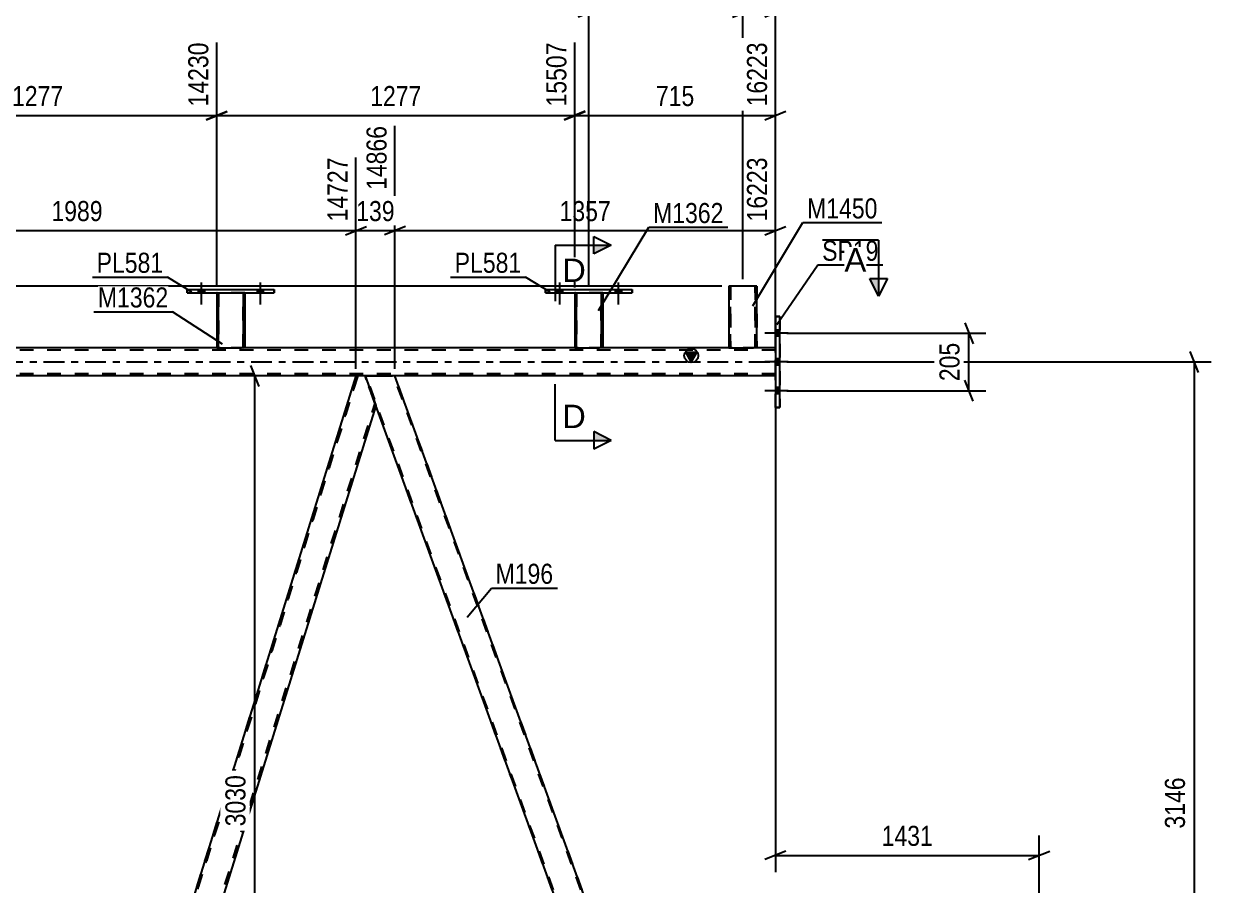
# Model space of a CAD drawing. Header units: millimetres. Extents: x 0 to 1757, y 0 to 560.
# Drawn here: x 1577.2 to 1746.6, y 352.1 to 475.1 of the extents above; entities that cross this region are included whole.
import ezdxf

# ---------------------------------------------------------------- set-up
doc = ezdxf.new("R2010")
doc.units = ezdxf.units.MM
doc.linetypes.add('DXK_LINE_DOT2', pattern=[3.9198, 1.9599, -1.9599])
doc.linetypes.add('DXK_LINE_DOT3', pattern=[5.9187, 2.979, -0.9799, 0.9799, -0.9799])
doc.styles.add('Arial', font='ARIAL.TTF', dxfattribs={"height": 0.2})
doc.styles.add('Arial Narrow', font='ARIALN.TTF', dxfattribs={"height": 0.2})

# ---------------------------------------------------------------- blocks, each defined once
blk = doc.blocks.new('Part-814276635-3631 - 3541')
at = {"color": 2, "linetype": 'Continuous'}
for p, q in [((1600.55, 436.66), (1600.55, 437.14)), ((1600.55, 437.14), (1600.55, 437.14)), ((1600.55, 437.14), (1612.95, 437.14)), ((1612.95, 437.14), (1612.95, 436.66)), ((1612.95, 437.14), (1612.95, 437.14)), ((1600.55, 436.66), (1600.55, 436.66)), ((1600.55, 436.66), (1612.95, 436.66)), ((1612.95, 436.66), (1612.95, 436.66))]:
    blk.add_line(p, q, dxfattribs=at)
at = {"color": 7, "linetype": 'DXK_LINE_DOT2'}
for p, q in [((1600.55, 437.14), (1600.55, 436.66)), ((1600.55, 437.14), (1612.95, 437.14)), ((1612.95, 436.66), (1612.95, 437.14)), ((1600.55, 436.66), (1612.95, 436.66))]:
    blk.add_line(p, q, dxfattribs=at)
blk = doc.blocks.new('Bolt-814276635-3565 - 3541')
at = {"linetype": 'Continuous'}
for points in [[(1602.11, 436.66), (1602.99, 436.66), (1602.99, 437.14), (1602.11, 437.14)], [(1610.51, 436.66), (1611.39, 436.66), (1611.39, 437.14), (1610.51, 437.14)]]:
    blk.add_hatch(color=1, dxfattribs=at).paths.add_polyline_path(points)
at = {"color": 1, "linetype": 'Continuous'}
for p, q in [((1602.11, 437.14), (1602.11, 436.66)), ((1602.55, 438.14), (1602.55, 435.02)), ((1602.99, 437.14), (1602.99, 436.66)), ((1610.51, 437.14), (1610.51, 436.66)), ((1610.95, 438.14), (1610.95, 435.02)), ((1611.39, 437.14), (1611.39, 436.66))]:
    blk.add_line(p, q, dxfattribs=at)
blk = doc.blocks.new('Bolt-814276635-3566 - 3541')
at = {"linetype": 'Continuous'}
for points in [[(1602.11, 436.66), (1602.99, 436.66), (1602.99, 437.14), (1602.11, 437.14)], [(1610.51, 436.66), (1611.39, 436.66), (1611.39, 437.14), (1610.51, 437.14)]]:
    blk.add_hatch(color=1, dxfattribs=at).paths.add_polyline_path(points)
at = {"color": 1, "linetype": 'Continuous'}
for p, q in [((1602.11, 437.14), (1602.11, 436.66)), ((1602.55, 438.14), (1602.55, 435.02)), ((1602.99, 437.14), (1602.99, 436.66)), ((1610.51, 437.14), (1610.51, 436.66)), ((1610.95, 438.14), (1610.95, 435.02)), ((1611.39, 437.14), (1611.39, 436.66))]:
    blk.add_line(p, q, dxfattribs=at)
blk = doc.blocks.new('Part-814276635-3997 - 3541')
at = {"color": 2, "linetype": 'Continuous'}
for p, q in [((1651.63, 436.66), (1651.63, 437.14)), ((1651.63, 437.14), (1651.63, 437.14)), ((1651.63, 437.14), (1664.03, 437.14)), ((1664.03, 437.14), (1664.03, 436.66)), ((1664.03, 437.14), (1664.03, 437.14)), ((1651.63, 436.66), (1651.63, 436.66)), ((1651.63, 436.66), (1664.03, 436.66)), ((1664.03, 436.66), (1664.03, 436.66))]:
    blk.add_line(p, q, dxfattribs=at)
at = {"color": 7, "linetype": 'DXK_LINE_DOT2'}
for p, q in [((1651.63, 437.14), (1651.63, 436.66)), ((1651.63, 437.14), (1664.03, 437.14)), ((1664.03, 436.66), (1664.03, 437.14)), ((1651.63, 436.66), (1664.03, 436.66))]:
    blk.add_line(p, q, dxfattribs=at)
blk = doc.blocks.new('Part-814276635-3626 - 3541')
at = {"color": 2, "linetype": 'Continuous'}
for p, q in [((1604.75, 436.66), (1604.75, 428.82)), ((1608.75, 436.66), (1608.75, 428.82)), ((1604.75, 428.82), (1604.75, 428.82)), ((1604.75, 428.82), (1608.27, 428.82)), ((1608.61, 428.82), (1608.27, 428.82)), ((1608.71, 428.82), (1608.61, 428.82)), ((1608.75, 428.82), (1608.71, 428.82)), ((1608.75, 428.82), (1608.75, 428.82))]:
    blk.add_line(p, q, dxfattribs=at)
at = {"color": 7, "linetype": 'DXK_LINE_DOT2'}
for p, q in [((1608.75, 436.66), (1604.75, 436.66)), ((1604.75, 436.66), (1604.75, 428.82)), ((1604.75, 436.66), (1604.75, 436.66)), ((1604.99, 428.82), (1604.99, 436.66)), ((1604.99, 436.66), (1604.99, 428.82)), ((1608.51, 428.82), (1608.51, 436.66)), ((1608.51, 436.66), (1608.51, 428.82)), ((1608.75, 436.66), (1608.75, 436.66)), ((1608.75, 436.66), (1608.75, 436.66)), ((1608.75, 436.66), (1608.75, 428.82)), ((1604.75, 428.82), (1604.75, 428.82)), ((1604.99, 428.82), (1604.99, 428.82)), ((1605.23, 428.82), (1604.99, 428.82)), ((1605.23, 428.82), (1605.23, 428.82)), ((1605.23, 428.82), (1605.23, 428.82)), ((1608.46, 428.82), (1608.27, 428.82)), ((1608.61, 428.82), (1608.36, 428.82)), ((1608.49, 428.82), (1608.51, 428.82)), ((1608.51, 428.82), (1608.51, 428.82))]:
    blk.add_line(p, q, dxfattribs=at)
blk = doc.blocks.new('Part-814276635-3636 - 3541')
at = {"color": 2, "linetype": 'Continuous'}
for p, q in [((1655.83, 436.66), (1655.83, 428.82)), ((1659.83, 436.66), (1659.83, 428.82)), ((1655.83, 428.82), (1655.83, 428.82)), ((1655.83, 428.82), (1659.35, 428.82)), ((1659.69, 428.82), (1659.35, 428.82)), ((1659.8, 428.82), (1659.69, 428.82)), ((1659.83, 428.82), (1659.8, 428.82)), ((1659.83, 428.82), (1659.83, 428.82))]:
    blk.add_line(p, q, dxfattribs=at)
at = {"color": 7, "linetype": 'DXK_LINE_DOT2'}
for p, q in [((1659.83, 436.66), (1655.83, 436.66)), ((1655.83, 436.66), (1655.83, 428.82)), ((1655.83, 436.66), (1655.83, 436.66)), ((1656.07, 428.82), (1656.07, 436.66)), ((1656.07, 436.66), (1656.07, 428.82)), ((1659.59, 428.82), (1659.59, 436.66)), ((1659.59, 436.66), (1659.59, 428.82)), ((1659.83, 436.66), (1659.83, 436.66)), ((1659.83, 436.66), (1659.83, 436.66)), ((1659.83, 436.66), (1659.83, 428.82)), ((1655.83, 428.82), (1655.83, 428.82)), ((1656.07, 428.82), (1656.07, 428.82)), ((1656.31, 428.82), (1656.07, 428.82)), ((1656.31, 428.82), (1656.31, 428.82)), ((1656.31, 428.82), (1656.31, 428.82)), ((1659.54, 428.82), (1659.35, 428.82)), ((1659.69, 428.82), (1659.44, 428.82)), ((1659.57, 428.82), (1659.59, 428.82)), ((1659.59, 428.82), (1659.59, 428.82))]:
    blk.add_line(p, q, dxfattribs=at)
blk = doc.blocks.new('Part-814276635-3716 - 3541')
at = {"color": 7, "linetype": 'DXK_LINE_DOT2'}
for p, q in [((1624.61, 424.82), (1587.9, 307.07)), ((1624.86, 424.82), (1588.04, 306.7)), ((1588.04, 306.7), (1624.86, 424.82)), ((1627.47, 420.57), (1625.92, 424.82)), ((1590.76, 303.6), (1627.34, 420.94)), ((1590.76, 303.6), (1627.34, 420.94)), ((1591.01, 303.6), (1627.47, 420.57)), ((1627.34, 420.94), (1627.34, 420.94)), ((1627.45, 420.62), (1627.47, 420.57)), ((1627.47, 420.57), (1627.47, 420.57)), ((1588.32, 308.42), (1587.9, 307.07)), ((1592.51, 308.42), (1591.01, 303.6)), ((1589.17, 303.6), (1587.9, 307.07)), ((1589.17, 303.6), (1587.9, 307.07)), ((1587.9, 307.07), (1587.9, 307.07)), ((1588.04, 306.7), (1588.04, 306.7)), ((1591.01, 303.6), (1589.17, 303.6))]:
    blk.add_line(p, q, dxfattribs=at)
at = {"color": 2, "linetype": 'Continuous'}
for p, q in [((1624.61, 424.82), (1588.32, 308.42)), ((1625.92, 424.82), (1624.61, 424.82)), ((1625.92, 424.82), (1627.45, 420.62)), ((1627.47, 420.57), (1592.51, 308.42))]:
    blk.add_line(p, q, dxfattribs=at)
blk = doc.blocks.new('Part-814276635-3731 - 3541')
at = {"color": 2, "linetype": 'Continuous'}
for p, q in [((1540.82, 424.82), (1540.79, 424.82)), ((1540.82, 424.82), (1544.71, 424.82)), ((1545.05, 424.82), (1544.71, 424.82)), ((1587.41, 308.42), (1545.05, 424.82)), ((1545.05, 424.82), (1545.05, 424.82)), ((1583.16, 308.42), (1542.32, 420.62))]:
    blk.add_line(p, q, dxfattribs=at)
at = {"color": 7, "linetype": 'DXK_LINE_DOT2'}
for p, q in [((1584.91, 303.6), (1540.79, 424.82)), ((1542.32, 420.62), (1540.79, 424.82)), ((1540.79, 424.82), (1540.79, 424.82)), ((1540.79, 424.82), (1540.79, 424.82)), ((1585.08, 303.6), (1540.96, 424.82)), ((1585.08, 303.6), (1540.96, 424.82)), ((1540.96, 424.82), (1540.96, 424.82)), ((1541.13, 424.82), (1541.13, 424.82)), ((1541.13, 424.82), (1541.13, 424.82)), ((1589, 303.6), (1544.88, 424.82)), ((1589, 303.6), (1544.88, 424.82)), ((1544.88, 424.82), (1544.88, 424.82)), ((1589.17, 303.6), (1545.05, 424.82)), ((1584.91, 303.6), (1583.16, 308.42)), ((1589.17, 303.6), (1587.41, 308.42)), ((1589.17, 303.6), (1584.91, 303.6))]:
    blk.add_line(p, q, dxfattribs=at)
blk = doc.blocks.new('Part-814276635-3762 - 3541')
at = {"color": 2, "linetype": 'Continuous'}
for p, q in [((1625.95, 424.82), (1625.92, 424.82)), ((1625.95, 424.82), (1629.84, 424.82)), ((1630.18, 424.82), (1629.84, 424.82)), ((1674.3, 303.6), (1630.18, 424.82)), ((1630.18, 424.82), (1630.18, 424.82)), ((1670.05, 303.6), (1627.45, 420.62))]:
    blk.add_line(p, q, dxfattribs=at)
at = {"color": 7, "linetype": 'DXK_LINE_DOT2'}
for p, q in [((1670.05, 303.6), (1625.92, 424.82)), ((1627.2, 421.31), (1625.92, 424.82)), ((1625.92, 424.82), (1625.92, 424.82)), ((1625.92, 424.82), (1625.92, 424.82)), ((1670.22, 303.6), (1626.09, 424.82)), ((1670.22, 303.6), (1626.09, 424.82)), ((1626.09, 424.82), (1626.09, 424.82)), ((1626.27, 424.82), (1626.27, 424.82)), ((1626.27, 424.82), (1626.27, 424.82)), ((1674.13, 303.6), (1630.01, 424.82)), ((1674.13, 303.6), (1630.01, 424.82)), ((1630.01, 424.82), (1630.01, 424.82)), ((1674.3, 303.6), (1630.18, 424.82)), ((1627.45, 420.62), (1627.2, 421.31)), ((1674.3, 303.6), (1670.05, 303.6))]:
    blk.add_line(p, q, dxfattribs=at)
blk = doc.blocks.new('Part-814276635-3806 - 3541')
at = {"color": 2, "linetype": 'Continuous'}
for p, q in [((1684.45, 433.32), (1684.45, 433.32)), ((1684.45, 433.32), (1684.45, 420.32)), ((1685.09, 433.32), (1684.45, 433.32)), ((1685.09, 433.32), (1685.09, 433.32)), ((1685.09, 420.32), (1685.09, 433.32)), ((1684.45, 420.32), (1684.45, 420.32)), ((1684.45, 420.32), (1685.09, 420.32)), ((1685.09, 420.32), (1685.09, 420.32))]:
    blk.add_line(p, q, dxfattribs=at)
at = {"color": 7, "linetype": 'DXK_LINE_DOT2'}
for p, q in [((1684.45, 420.32), (1684.45, 433.32)), ((1684.45, 433.32), (1685.09, 433.32)), ((1685.09, 433.32), (1685.09, 420.32)), ((1685.09, 420.32), (1684.45, 420.32))]:
    blk.add_line(p, q, dxfattribs=at)
blk = doc.blocks.new('Part-814276635-3827 - 3541')
at = {"linetype": 'Continuous'}
blk.add_hatch(color=2, dxfattribs=at).paths.add_polyline_path([(1672.45, 426.82), (1671.65, 428.22), (1673.25, 428.22)])
at = {"color": 2, "linetype": 'Continuous'}
for p, q in [((1604.75, 428.82), (1557.67, 428.82)), ((1655.83, 428.82), (1608.75, 428.82)), ((1677.81, 428.82), (1659.83, 428.82)), ((1684.45, 428.82), (1681.81, 428.82)), ((1672.45, 426.82), (1671.65, 428.22)), ((1671.65, 428.22), (1673.25, 428.22)), ((1673.25, 428.22), (1672.45, 426.82)), ((1624.61, 424.82), (1545.05, 424.82)), ((1684.45, 424.82), (1630.18, 424.82))]:
    blk.add_line(p, q, dxfattribs=at)
at = {"color": 7, "linetype": 'DXK_LINE_DOT2'}
for p, q in [((1608.75, 428.82), (1604.75, 428.82)), ((1659.83, 428.82), (1655.83, 428.82)), ((1681.81, 428.82), (1677.81, 428.82)), ((1684.45, 428.82), (1684.45, 425.01)), ((1684.45, 428.82), (1684.45, 428.77)), ((1684.45, 428.77), (1684.45, 428.63)), ((1684.45, 428.63), (1684.45, 424.82)), ((1684.45, 428.5), (1035.53, 428.5)), ((1684.45, 425.16), (1684.45, 428.5)), ((1684.45, 428.5), (1684.45, 428.5)), ((1684.45, 428.48), (1684.45, 428.5)), ((1684.45, 425.14), (1684.45, 428.48)), ((1684.45, 425.14), (1035.53, 425.14)), ((1630.18, 424.82), (1624.61, 424.82)), ((1684.45, 425.14), (1684.45, 425.16)), ((1684.45, 425.14), (1684.45, 425.14)), ((1684.45, 424.87), (1684.45, 425.01)), ((1684.45, 424.82), (1684.45, 424.87)), ((1684.45, 424.82), (1684.45, 424.82))]:
    blk.add_line(p, q, dxfattribs=at)
at = {"color": 7, "linetype": 'DXK_LINE_DOT3'}
blk.add_line((1035.53, 426.82), (1684.45, 426.82), dxfattribs=at)
at = {"color": 2, "linetype": 'Continuous'}
blk.add_circle((1672.45, 427.72), 1, dxfattribs=at)
blk = doc.blocks.new('Bolt-814276635-3976 - 3541')
at = {"linetype": 'Continuous'}
for points in [[(1684.45, 431.36), (1684.45, 430.48), (1685.09, 430.48), (1685.09, 431.36)], [(1684.45, 431.36), (1684.45, 430.48), (1685.09, 430.48), (1685.09, 431.36)], [(1684.45, 431.36), (1684.45, 430.48), (1685.09, 430.48), (1685.09, 431.36)], [(1684.45, 427.26), (1684.45, 426.38), (1685.09, 426.38), (1685.09, 427.26)], [(1684.45, 427.26), (1684.45, 426.38), (1685.09, 426.38), (1685.09, 427.26)], [(1684.45, 423.16), (1684.45, 422.28), (1685.09, 422.28), (1685.09, 423.16)], [(1684.45, 423.16), (1684.45, 422.28), (1685.09, 422.28), (1685.09, 423.16)], [(1684.45, 423.16), (1684.45, 422.28), (1685.09, 422.28), (1685.09, 423.16)]]:
    blk.add_hatch(color=1, dxfattribs=at).paths.add_polyline_path(points)
at = {"color": 1, "linetype": 'Continuous'}
for p, q in [((1686.25, 430.92), (1682.93, 430.92)), ((1686.25, 430.92), (1682.93, 430.92)), ((1686.25, 430.92), (1682.93, 430.92)), ((1685.09, 431.36), (1684.45, 431.36)), ((1685.09, 431.36), (1684.45, 431.36)), ((1685.09, 431.36), (1684.45, 431.36)), ((1685.09, 430.48), (1684.45, 430.48)), ((1685.09, 430.48), (1684.45, 430.48)), ((1685.09, 430.48), (1684.45, 430.48)), ((1685.09, 427.26), (1684.45, 427.26)), ((1685.09, 427.26), (1684.45, 427.26)), ((1686.25, 426.82), (1682.93, 426.82)), ((1686.25, 426.82), (1682.93, 426.82)), ((1685.09, 426.38), (1684.45, 426.38)), ((1685.09, 426.38), (1684.45, 426.38)), ((1686.25, 422.72), (1682.93, 422.72)), ((1686.25, 422.72), (1682.93, 422.72)), ((1686.25, 422.72), (1682.93, 422.72)), ((1685.09, 423.16), (1684.45, 423.16)), ((1685.09, 423.16), (1684.45, 423.16)), ((1685.09, 423.16), (1684.45, 423.16)), ((1685.09, 422.28), (1684.45, 422.28)), ((1685.09, 422.28), (1684.45, 422.28)), ((1685.09, 422.28), (1684.45, 422.28))]:
    blk.add_line(p, q, dxfattribs=at)
blk = doc.blocks.new('Bolt-814276635-3998 - 3541')
at = {"linetype": 'Continuous'}
for points in [[(1653.19, 436.66), (1654.07, 436.66), (1654.07, 437.14), (1653.19, 437.14)], [(1661.59, 436.66), (1662.47, 436.66), (1662.47, 437.14), (1661.59, 437.14)]]:
    blk.add_hatch(color=1, dxfattribs=at).paths.add_polyline_path(points)
at = {"color": 1, "linetype": 'Continuous'}
for p, q in [((1653.19, 437.14), (1653.19, 436.66)), ((1653.63, 438.14), (1653.63, 435.02)), ((1654.07, 437.14), (1654.07, 436.66)), ((1661.59, 437.14), (1661.59, 436.66)), ((1662.03, 438.14), (1662.03, 435.02)), ((1662.47, 437.14), (1662.47, 436.66))]:
    blk.add_line(p, q, dxfattribs=at)
blk = doc.blocks.new('Bolt-814276635-3999 - 3541')
at = {"linetype": 'Continuous'}
for points in [[(1653.19, 436.66), (1654.07, 436.66), (1654.07, 437.14), (1653.19, 437.14)], [(1661.59, 436.66), (1662.47, 436.66), (1662.47, 437.14), (1661.59, 437.14)]]:
    blk.add_hatch(color=1, dxfattribs=at).paths.add_polyline_path(points)
at = {"color": 1, "linetype": 'Continuous'}
for p, q in [((1653.19, 437.14), (1653.19, 436.66)), ((1653.63, 438.14), (1653.63, 435.02)), ((1654.07, 437.14), (1654.07, 436.66)), ((1661.59, 437.14), (1661.59, 436.66)), ((1662.03, 438.14), (1662.03, 435.02)), ((1662.47, 437.14), (1662.47, 436.66))]:
    blk.add_line(p, q, dxfattribs=at)
blk = doc.blocks.new('Part-814276635-4014 - 3541')
at = {"color": 2, "linetype": 'Continuous'}
for p, q in [((1677.81, 437.62), (1677.81, 437.62)), ((1677.81, 437.62), (1677.81, 428.82)), ((1681.33, 437.62), (1677.81, 437.62)), ((1681.81, 437.62), (1681.33, 437.62)), ((1681.81, 437.62), (1681.81, 437.62)), ((1681.81, 428.82), (1681.81, 437.62)), ((1677.81, 428.82), (1677.81, 428.82)), ((1677.81, 428.82), (1681.33, 428.82)), ((1681.67, 428.82), (1681.33, 428.82)), ((1681.77, 428.82), (1681.67, 428.82)), ((1681.81, 428.82), (1681.77, 428.82)), ((1681.81, 428.82), (1681.81, 428.82))]:
    blk.add_line(p, q, dxfattribs=at)
at = {"color": 7, "linetype": 'DXK_LINE_DOT2'}
for p, q in [((1677.81, 437.62), (1677.81, 428.82)), ((1677.81, 437.62), (1677.81, 437.62)), ((1678.05, 437.62), (1678.05, 437.62)), ((1678.05, 428.82), (1678.05, 437.62)), ((1678.05, 437.62), (1678.05, 428.82)), ((1678.07, 437.62), (1678.05, 437.62)), ((1678.05, 437.62), (1678.07, 437.62)), ((1678.1, 437.62), (1678.07, 437.62)), ((1678.07, 437.62), (1678.1, 437.62)), ((1678.1, 437.62), (1678.12, 437.62)), ((1678.29, 437.62), (1678.29, 437.62)), ((1678.29, 437.62), (1678.29, 437.62)), ((1681.57, 437.62), (1681.42, 437.62)), ((1681.5, 437.62), (1681.51, 437.62)), ((1681.51, 437.62), (1681.55, 437.62)), ((1681.55, 437.62), (1681.57, 437.62)), ((1681.57, 437.62), (1681.57, 437.62)), ((1681.57, 428.82), (1681.57, 437.62)), ((1681.57, 437.62), (1681.57, 428.82)), ((1681.81, 437.62), (1681.81, 428.82)), ((1677.81, 428.82), (1677.81, 428.82)), ((1678.05, 428.82), (1678.05, 428.82)), ((1678.29, 428.82), (1678.05, 428.82)), ((1678.29, 428.82), (1678.29, 428.82)), ((1678.29, 428.82), (1678.29, 428.82)), ((1681.51, 428.82), (1681.33, 428.82)), ((1681.67, 428.82), (1681.42, 428.82)), ((1681.55, 428.82), (1681.57, 428.82)), ((1681.57, 428.82), (1681.57, 428.82))]:
    blk.add_line(p, q, dxfattribs=at)
blk = doc.blocks.new('StraightDimension-814276635-4694 - 3541')
at = {"color": 7, "linetype": 'Continuous'}
for p, q in [((1630.18, 425.82), (1630.18, 460.51)), ((1684.45, 429.82), (1684.45, 456.01)), ((1631.68, 446.17), (1628.68, 444.97)), ((1630.18, 445.57), (1684.45, 445.57)), ((1682.95, 444.97), (1685.95, 446.17))]:
    blk.add_line(p, q, dxfattribs=at)
at = {"color": 0, "linetype": 'Continuous'}
blk.add_wipeout([(1683.85, 456.61), (1679.65, 456.61), (1679.65, 446.27), (1683.85, 446.27)], dxfattribs=at)
at = {"color": 0}
blk.add_wipeout([(1661.57, 446.32), (1661.57, 450.52), (1653.06, 450.52), (1653.06, 446.32)], dxfattribs=at)
at = {"color": 3, "linetype": 'Continuous', "style": 'Arial Narrow'}
blk.add_text('16223', height=2.863, rotation=90.0002, dxfattribs=at).set_placement((1683.25, 446.87))
at = {"color": 3, "style": 'Arial Narrow'}
blk.add_text('1357', height=2.863, dxfattribs=at).set_placement((1653.66, 446.92))
blk = doc.blocks.new('StraightDimension-814276635-4675 - 3541')
at = {"color": 7, "linetype": 'Continuous'}
for p, q in [((1630.18, 425.82), (1630.18, 460.51)), ((1624.61, 425.82), (1624.61, 456.01)), ((1623.11, 444.97), (1626.11, 446.17)), ((1624.61, 445.57), (1630.18, 445.57)), ((1631.68, 446.17), (1628.68, 444.97))]:
    blk.add_line(p, q, dxfattribs=at)
at = {"color": 0}
blk.add_wipeout([(1630.74, 446.32), (1630.74, 450.52), (1624.05, 450.52), (1624.05, 446.32)], dxfattribs=at)
at = {"color": 3, "style": 'Arial Narrow'}
blk.add_text('139', height=2.863, dxfattribs=at).set_placement((1624.65, 446.92))
at = {"color": 0, "linetype": 'Continuous'}
blk.add_wipeout([(1629.58, 461.11), (1625.38, 461.11), (1625.38, 450.77), (1629.58, 450.77)], dxfattribs=at)
at = {"color": 3, "linetype": 'Continuous', "style": 'Arial Narrow'}
blk.add_text('14866', height=2.863, rotation=90.0002, dxfattribs=at).set_placement((1628.98, 451.37))
blk = doc.blocks.new('StraightDimension-814276635-4904 - 3541')
at = {"color": 7, "linetype": 'Continuous'}
for p, q in [((1553.67, 437.66), (1553.67, 472.43)), ((1604.75, 437.66), (1604.75, 472.43)), ((1555.17, 462.58), (1552.17, 461.38)), ((1603.25, 461.38), (1606.25, 462.58)), ((1553.67, 461.98), (1604.75, 461.98))]:
    blk.add_line(p, q, dxfattribs=at)
at = {"color": 0, "linetype": 'Continuous'}
blk.add_wipeout([(1604.15, 473.03), (1599.95, 473.03), (1599.95, 462.68), (1604.15, 462.68)], dxfattribs=at)
at = {"color": 0}
blk.add_wipeout([(1583.47, 462.73), (1583.47, 466.93), (1574.95, 466.93), (1574.95, 462.73)], dxfattribs=at)
at = {"color": 3, "linetype": 'Continuous', "style": 'Arial Narrow'}
blk.add_text('14230', height=2.863, rotation=90.0002, dxfattribs=at).set_placement((1603.55, 463.28))
at = {"color": 3, "style": 'Arial Narrow'}
blk.add_text('1277', height=2.863, dxfattribs=at).set_placement((1575.55, 463.33))
blk = doc.blocks.new('StraightDimension-814276635-4018 - 3541')
at = {"color": 7, "linetype": 'Continuous'}
blk.add_line((1676.81, 437.62), (1015.68, 437.62), dxfattribs=at)
blk = doc.blocks.new('StraightDimension-814276635-4028 - 3541')
at = {"color": 7, "linetype": 'Continuous'}
for p, q in [((1679.81, 438.62), (1679.81, 491.56)), ((1684.45, 429.82), (1684.45, 491.56)), ((1678.31, 476.02), (1681.31, 477.22)), ((1679.81, 476.62), (1684.45, 476.62)), ((1685.95, 477.22), (1682.95, 476.02))]:
    blk.add_line(p, q, dxfattribs=at)
at = {"color": 0}
blk.add_wipeout([(1685.47, 477.37), (1685.47, 481.57), (1678.79, 481.57), (1678.79, 477.37)], dxfattribs=at)
at = {"color": 3, "style": 'Arial Narrow'}
blk.add_text('116', height=2.863, dxfattribs=at).set_placement((1679.39, 477.97))
at = {"color": 0, "linetype": 'Continuous'}
blk.add_wipeout([(1683.85, 492.16), (1679.65, 492.16), (1679.65, 481.82), (1683.85, 481.82)], dxfattribs=at)
at = {"color": 3, "linetype": 'Continuous', "style": 'Arial Narrow'}
blk.add_text('16223', height=2.863, rotation=90.0002, dxfattribs=at).set_placement((1683.25, 482.42))
blk = doc.blocks.new('StraightDimension-814276635-4036 - 3541')
at = {"color": 7, "linetype": 'Continuous'}
for p, q in [((1679.81, 438.62), (1679.81, 491.56)), ((1657.83, 437.66), (1657.83, 487.06)), ((1659.33, 477.22), (1656.33, 476.02)), ((1657.83, 476.62), (1679.81, 476.62)), ((1678.31, 476.02), (1681.31, 477.22))]:
    blk.add_line(p, q, dxfattribs=at)
at = {"color": 0, "linetype": 'Continuous'}
for points in [[(1679.21, 492.16), (1675.01, 492.16), (1675.01, 481.82), (1679.21, 481.82)], [(1657.23, 487.66), (1653.03, 487.66), (1653.03, 477.32), (1657.23, 477.32)]]:
    blk.add_wipeout(points, dxfattribs=at)
at = {"color": 0}
blk.add_wipeout([(1672.16, 477.37), (1672.16, 481.57), (1665.48, 481.57), (1665.48, 477.37)], dxfattribs=at)
at = {"color": 3, "linetype": 'Continuous', "style": 'Arial Narrow'}
for s, p in [('16107', (1678.61, 482.42)), ('15557', (1656.63, 477.92))]:
    blk.add_text(s, height=2.863, rotation=90.0002, dxfattribs=at).set_placement(p)
at = {"color": 3, "style": 'Arial Narrow'}
blk.add_text('549', height=2.863, dxfattribs=at).set_placement((1666.08, 477.97))
blk = doc.blocks.new('StraightDimension-814276635-4043 - 3541')
at = {"color": 7, "linetype": 'Continuous'}
for p, q in [((1610.8, 423.32), (1609.6, 426.32)), ((1647.15, 424.82), (1607.35, 424.82)), ((1610.2, 303.6), (1610.2, 424.82)), ((1609.6, 305.1), (1610.8, 302.1)), ((1646.29, 303.6), (1607.35, 303.6))]:
    blk.add_line(p, q, dxfattribs=at)
at = {"color": 0}
blk.add_wipeout([(1609.45, 368.47), (1605.25, 368.47), (1605.25, 359.95), (1609.45, 359.95)], dxfattribs=at)
at = {"color": 3, "style": 'Arial Narrow'}
blk.add_text('3030', height=2.863, rotation=90.0002, dxfattribs=at).set_placement((1608.85, 360.55))
blk = doc.blocks.new('StraightDimension-814276635-4152 - 3541')
at = {"color": 7, "linetype": 'Continuous'}
for p, q in [((1744.82, 425.32), (1743.62, 428.32)), ((1686.09, 426.82), (1746.62, 426.82)), ((1744.22, 300.96), (1744.22, 426.82)), ((1743.62, 302.46), (1744.82, 299.46)), ((1723.71, 300.96), (1746.62, 300.96))]:
    blk.add_line(p, q, dxfattribs=at)
at = {"color": 0}
blk.add_wipeout([(1743.47, 368.15), (1739.27, 368.15), (1739.27, 359.63), (1743.47, 359.63)], dxfattribs=at)
at = {"color": 3, "style": 'Arial Narrow'}
blk.add_text('3146', height=2.863, rotation=90.0002, dxfattribs=at).set_placement((1742.87, 360.23))
blk = doc.blocks.new('StraightDimension-814276635-4456 - 3541')
at = {"color": 7, "linetype": 'Continuous'}
for p, q in [((1684.45, 423.82), (1684.45, 354.01)), ((1722.07, 304.6), (1722.07, 359.26)), ((1685.95, 357.01), (1682.95, 355.81)), ((1684.45, 356.41), (1722.07, 356.41)), ((1720.57, 355.81), (1723.57, 357.01))]:
    blk.add_line(p, q, dxfattribs=at)
at = {"color": 0}
blk.add_wipeout([(1707.52, 357.16), (1707.52, 361.36), (1699, 361.36), (1699, 357.16)], dxfattribs=at)
at = {"color": 3, "style": 'Arial Narrow'}
blk.add_text('1431', height=2.863, dxfattribs=at).set_placement((1699.6, 357.76))
blk = doc.blocks.new('StraightDimension-814276635-4656 - 3541')
at = {"color": 7, "linetype": 'Continuous'}
for p, q in [((1545.05, 425.82), (1545.05, 460.51)), ((1624.61, 425.82), (1624.61, 456.01)), ((1546.55, 446.17), (1543.55, 444.97)), ((1545.05, 445.57), (1624.61, 445.57)), ((1623.11, 444.97), (1626.11, 446.17))]:
    blk.add_line(p, q, dxfattribs=at)
at = {"color": 0, "linetype": 'Continuous'}
blk.add_wipeout([(1624.01, 456.61), (1619.81, 456.61), (1619.81, 446.27), (1624.01, 446.27)], dxfattribs=at)
at = {"color": 0}
blk.add_wipeout([(1589.08, 446.32), (1589.08, 450.52), (1580.57, 450.52), (1580.57, 446.32)], dxfattribs=at)
at = {"color": 3, "linetype": 'Continuous', "style": 'Arial Narrow'}
blk.add_text('14727', height=2.863, rotation=90.0002, dxfattribs=at).set_placement((1623.41, 446.87))
at = {"color": 3, "style": 'Arial Narrow'}
blk.add_text('1989', height=2.863, dxfattribs=at).set_placement((1581.17, 446.92))
blk = doc.blocks.new('StraightDimension-814276635-4745 - 3541')
at = {"color": 7, "linetype": 'Continuous'}
for p, q in [((1711.46, 432.42), (1712.66, 429.42)), ((1686.09, 430.92), (1714.46, 430.92)), ((1712.06, 422.72), (1712.06, 430.92)), ((1712.66, 421.22), (1711.46, 424.22)), ((1686.09, 422.72), (1714.46, 422.72))]:
    blk.add_line(p, q, dxfattribs=at)
at = {"color": 0}
blk.add_wipeout([(1711.31, 430.16), (1707.11, 430.16), (1707.11, 423.48), (1711.31, 423.48)], dxfattribs=at)
at = {"color": 3, "style": 'Arial Narrow'}
blk.add_text('205', height=2.863, rotation=90.0002, dxfattribs=at).set_placement((1710.71, 424.08))
blk = doc.blocks.new('StraightDimension-814276635-4914 - 3541')
at = {"color": 7, "linetype": 'Continuous'}
for p, q in [((1604.75, 437.66), (1604.75, 472.43)), ((1655.83, 437.43), (1655.83, 472.43)), ((1606.25, 462.58), (1603.25, 461.38)), ((1654.33, 461.38), (1657.33, 462.58)), ((1604.75, 461.98), (1655.83, 461.98))]:
    blk.add_line(p, q, dxfattribs=at)
at = {"color": 0, "linetype": 'Continuous'}
blk.add_wipeout([(1655.23, 473.03), (1651.03, 473.03), (1651.03, 462.68), (1655.23, 462.68)], dxfattribs=at)
at = {"color": 0}
blk.add_wipeout([(1634.55, 462.73), (1634.55, 466.93), (1626.04, 466.93), (1626.04, 462.73)], dxfattribs=at)
at = {"color": 3, "linetype": 'Continuous', "style": 'Arial Narrow'}
blk.add_text('15507', height=2.863, rotation=90.0002, dxfattribs=at).set_placement((1654.63, 463.28))
at = {"color": 3, "style": 'Arial Narrow'}
blk.add_text('1277', height=2.863, dxfattribs=at).set_placement((1626.64, 463.33))
blk = doc.blocks.new('StraightDimension-814276635-4924 - 3541')
at = {"color": 7, "linetype": 'Continuous'}
for p, q in [((1655.83, 437.43), (1655.83, 472.43)), ((1684.45, 429.82), (1684.45, 472.43)), ((1657.33, 462.59), (1654.33, 461.39)), ((1682.95, 461.39), (1685.95, 462.59)), ((1655.83, 461.99), (1684.45, 461.99))]:
    blk.add_line(p, q, dxfattribs=at)
at = {"color": 0, "linetype": 'Continuous'}
blk.add_wipeout([(1683.85, 473.03), (1679.65, 473.03), (1679.65, 462.69), (1683.85, 462.69)], dxfattribs=at)
at = {"color": 0}
blk.add_wipeout([(1673.48, 462.74), (1673.48, 466.94), (1666.8, 466.94), (1666.8, 462.74)], dxfattribs=at)
at = {"color": 3, "linetype": 'Continuous', "style": 'Arial Narrow'}
blk.add_text('16223', height=2.863, rotation=90.0002, dxfattribs=at).set_placement((1683.25, 463.29))
at = {"color": 3, "style": 'Arial Narrow'}
blk.add_text('715', height=2.863, dxfattribs=at).set_placement((1667.4, 463.34))
blk = doc.blocks.new('Mark-814276635-3993 - 3541')
at = {"color": 0}
blk.add_wipeout([(1648.2, 439.54), (1648.2, 442.54), (1638.7, 442.54), (1638.7, 439.54)], dxfattribs=at)
blk.add_wipeout([(1648.2, 439.54), (1648.2, 442.54), (1638.7, 442.54), (1638.7, 439.54)], dxfattribs=at)
at = {"color": 30, "linetype": 'Continuous'}
for p in [(1638.1, 438.94), (1652.3, 436.8)]:
    blk.add_line(p, (1648.8, 438.94), dxfattribs=at)
at = {"color": 3, "style": 'Arial Narrow'}
blk.add_text('PL581', height=2.863, dxfattribs=at).set_placement((1638.7, 439.54))
blk = doc.blocks.new('Mark-814276635-3622 - 3541')
at = {"color": 0}
blk.add_wipeout([(1597.85, 434.59), (1597.85, 437.59), (1587.8, 437.59), (1587.8, 434.59)], dxfattribs=at)
blk.add_wipeout([(1597.85, 434.59), (1597.85, 437.59), (1587.8, 437.59), (1587.8, 434.59)], dxfattribs=at)
at = {"color": 30, "linetype": 'Continuous'}
for p in [(1587.2, 433.99), (1605.56, 429.34)]:
    blk.add_line(p, (1598.45, 433.99), dxfattribs=at)
at = {"color": 3, "style": 'Arial Narrow'}
blk.add_text('M1362', height=2.863, dxfattribs=at).set_placement((1587.8, 434.59))
blk = doc.blocks.new('Mark-814276635-3627 - 3541')
at = {"color": 0}
blk.add_wipeout([(1597.12, 439.54), (1597.12, 442.54), (1587.62, 442.54), (1587.62, 439.54)], dxfattribs=at)
blk.add_wipeout([(1597.12, 439.54), (1597.12, 442.54), (1587.62, 442.54), (1587.62, 439.54)], dxfattribs=at)
at = {"color": 30, "linetype": 'Continuous'}
for p in [(1587.02, 438.94), (1601.22, 436.8)]:
    blk.add_line(p, (1597.72, 438.94), dxfattribs=at)
at = {"color": 3, "style": 'Arial Narrow'}
blk.add_text('PL581', height=2.863, dxfattribs=at).set_placement((1587.62, 439.54))
blk = doc.blocks.new('Mark-814276635-3632 - 3541')
at = {"color": 0}
blk.add_wipeout([(1677.05, 446.64), (1677.05, 449.64), (1667, 449.64), (1667, 446.64)], dxfattribs=at)
blk.add_wipeout([(1677.05, 446.64), (1677.05, 449.64), (1667, 449.64), (1667, 446.64)], dxfattribs=at)
at = {"color": 30, "linetype": 'Continuous'}
for p, q in [((1659.23, 434.18), (1666.4, 446.04)), ((1666.4, 446.04), (1677.65, 446.04))]:
    blk.add_line(p, q, dxfattribs=at)
at = {"color": 3, "style": 'Arial Narrow'}
blk.add_text('M1362', height=2.863, dxfattribs=at).set_placement((1667, 446.64))
blk = doc.blocks.new('Mark-814276635-3758 - 3541')
at = {"color": 0}
blk.add_wipeout([(1652.75, 395.16), (1652.75, 398.16), (1644.53, 398.16), (1644.53, 395.16)], dxfattribs=at)
blk.add_wipeout([(1652.75, 395.16), (1652.75, 398.16), (1644.53, 398.16), (1644.53, 395.16)], dxfattribs=at)
at = {"color": 30, "linetype": 'Continuous'}
for p, q in [((1640.48, 390.38), (1643.93, 394.56)), ((1643.93, 394.56), (1653.35, 394.56))]:
    blk.add_line(p, q, dxfattribs=at)
at = {"color": 3, "style": 'Arial Narrow'}
blk.add_text('M196', height=2.863, dxfattribs=at).set_placement((1644.53, 395.16))
blk = doc.blocks.new('Mark-814276635-3802 - 3541')
at = {"color": 0}
blk.add_wipeout([(1699.16, 441.26), (1699.16, 444.26), (1691.12, 444.26), (1691.12, 441.26)], dxfattribs=at)
blk.add_wipeout([(1699.16, 441.26), (1699.16, 444.26), (1691.12, 444.26), (1691.12, 441.26)], dxfattribs=at)
at = {"color": 30, "linetype": 'Continuous'}
for p, q in [((1684.65, 432.15), (1690.52, 440.66)), ((1690.52, 440.66), (1699.76, 440.66))]:
    blk.add_line(p, q, dxfattribs=at)
at = {"color": 3, "style": 'Arial Narrow'}
blk.add_text('SP19', height=2.863, dxfattribs=at).set_placement((1691.12, 441.26))
blk = doc.blocks.new('SectionMark-814276635-4986 - 3541')
at = {"linetype": 'Continuous'}
for points in [[(1658.53, 442.23), (1658.53, 443.48), (1661.03, 443.48)], [(1658.53, 415.63), (1658.53, 416.88), (1661.03, 415.63)]]:
    blk.add_hatch(color=6, dxfattribs=at).paths.add_polyline_path(points)
at = {"color": 6, "linetype": 'Continuous'}
for p, q in [((1658.53, 442.23), (1658.53, 444.73)), ((1658.53, 444.73), (1661.03, 443.48)), ((1653.03, 443.48), (1653.03, 435.48)), ((1653.03, 443.48), (1661.03, 443.48)), ((1661.03, 443.48), (1658.53, 442.23)), ((1653.03, 415.63), (1653.03, 423.63)), ((1661.03, 415.63), (1658.53, 416.88)), ((1658.53, 416.88), (1658.53, 414.38)), ((1653.03, 415.63), (1661.03, 415.63)), ((1661.03, 415.63), (1658.53, 414.38))]:
    blk.add_line(p, q, dxfattribs=at)
at = {"color": 0, "linetype": 'Continuous'}
for points in [[(1657.4, 438.23), (1657.4, 441.73), (1654.03, 441.73), (1654.03, 438.23)], [(1657.4, 417.38), (1657.4, 420.88), (1654.03, 420.88), (1654.03, 417.38)]]:
    blk.add_wipeout(points, dxfattribs=at)
at = {"color": 3, "linetype": 'Continuous', "style": 'Arial'}
for p in [(1654.03, 438.23), (1654.03, 417.38)]:
    blk.add_text('D', height=3.34, dxfattribs=at).set_placement(p)
blk = doc.blocks.new('Mark-814276635-4010 - 3541')
at = {"color": 0}
blk.add_wipeout([(1699.02, 447.3), (1699.02, 450.3), (1688.97, 450.3), (1688.97, 447.3)], dxfattribs=at)
blk.add_wipeout([(1699.02, 447.3), (1699.02, 450.3), (1688.97, 450.3), (1688.97, 447.3)], dxfattribs=at)
at = {"color": 30, "linetype": 'Continuous'}
for p, q in [((1681.21, 434.83), (1688.37, 446.7)), ((1688.37, 446.7), (1699.62, 446.7))]:
    blk.add_line(p, q, dxfattribs=at)
at = {"color": 3, "style": 'Arial Narrow'}
blk.add_text('M1450', height=2.863, dxfattribs=at).set_placement((1688.97, 447.3))
blk = doc.blocks.new('SectionMark-814276635-4996 - 3541')
at = {"linetype": 'Continuous'}
blk.add_hatch(color=6, dxfattribs=at).paths.add_polyline_path([(1697.92, 438.72), (1699.17, 438.72), (1699.17, 436.22)])
at = {"color": 6, "linetype": 'Continuous'}
for p, q in [((1699.17, 444.22), (1691.17, 444.22)), ((1699.17, 444.22), (1699.17, 436.22)), ((1697.92, 438.72), (1700.42, 438.72)), ((1699.17, 436.22), (1697.92, 438.72)), ((1700.42, 438.72), (1699.17, 436.22))]:
    blk.add_line(p, q, dxfattribs=at)
at = {"color": 0, "linetype": 'Continuous'}
blk.add_wipeout([(1697.42, 439.72), (1697.42, 443.22), (1694.3, 443.22), (1694.3, 439.72)], dxfattribs=at)
at = {"color": 3, "linetype": 'Continuous', "style": 'Arial'}
blk.add_text('A', height=3.34, dxfattribs=at).set_placement((1694.3, 439.72))

msp = doc.modelspace()

# ---------------------------------------------------------------- block references
for name in ['Part-814276635-3631 - 3541', 'Bolt-814276635-3565 - 3541', 'Bolt-814276635-3566 - 3541', 'Part-814276635-3997 - 3541', 'Bolt-814276635-3998 - 3541', 'Bolt-814276635-3999 - 3541', 'Part-814276635-4014 - 3541', 'Part-814276635-3626 - 3541', 'Part-814276635-3636 - 3541', 'Part-814276635-3806 - 3541', 'Bolt-814276635-3976 - 3541', 'Part-814276635-3827 - 3541', 'Part-814276635-3731 - 3541', 'Part-814276635-3716 - 3541', 'Part-814276635-3762 - 3541']:
    msp.add_blockref(name, (0, 0))

# ---------------------------------------------------------------- next in the draw order: block references
for name in ['StraightDimension-814276635-4904 - 3541', 'StraightDimension-814276635-4694 - 3541']:
    msp.add_blockref(name, (0, 0))

# ---------------------------------------------------------------- next in the draw order: block references
for name in ['StraightDimension-814276635-4028 - 3541', 'StraightDimension-814276635-4675 - 3541', 'StraightDimension-814276635-4152 - 3541']:
    msp.add_blockref(name, (0, 0))

# ---------------------------------------------------------------- next in the draw order: block references
for name in ['StraightDimension-814276635-4018 - 3541', 'StraightDimension-814276635-4456 - 3541']:
    msp.add_blockref(name, (0, 0))

# ---------------------------------------------------------------- next in the draw order: block references
for name in ['StraightDimension-814276635-4036 - 3541', 'StraightDimension-814276635-4745 - 3541', 'StraightDimension-814276635-4043 - 3541']:
    msp.add_blockref(name, (0, 0))

# ---------------------------------------------------------------- next in the draw order: block references
for name in ['StraightDimension-814276635-4656 - 3541', 'Mark-814276635-3758 - 3541']:
    msp.add_blockref(name, (0, 0))

# ---------------------------------------------------------------- next in the draw order: block references
msp.add_blockref('StraightDimension-814276635-4914 - 3541', (0, 0))

# ---------------------------------------------------------------- next in the draw order: block references
for name in ['StraightDimension-814276635-4924 - 3541', 'Mark-814276635-3993 - 3541', 'Mark-814276635-3622 - 3541']:
    msp.add_blockref(name, (0, 0))

# ---------------------------------------------------------------- next in the draw order: block references
for name in ['Mark-814276635-3632 - 3541', 'Mark-814276635-3802 - 3541', 'Mark-814276635-3627 - 3541']:
    msp.add_blockref(name, (0, 0))

# ---------------------------------------------------------------- next in the draw order: block references
for name in ['Mark-814276635-4010 - 3541', 'SectionMark-814276635-4986 - 3541']:
    msp.add_blockref(name, (0, 0))

# ---------------------------------------------------------------- next in the draw order: block references
msp.add_blockref('SectionMark-814276635-4996 - 3541', (0, 0))

doc.saveas('drawing.dxf')
